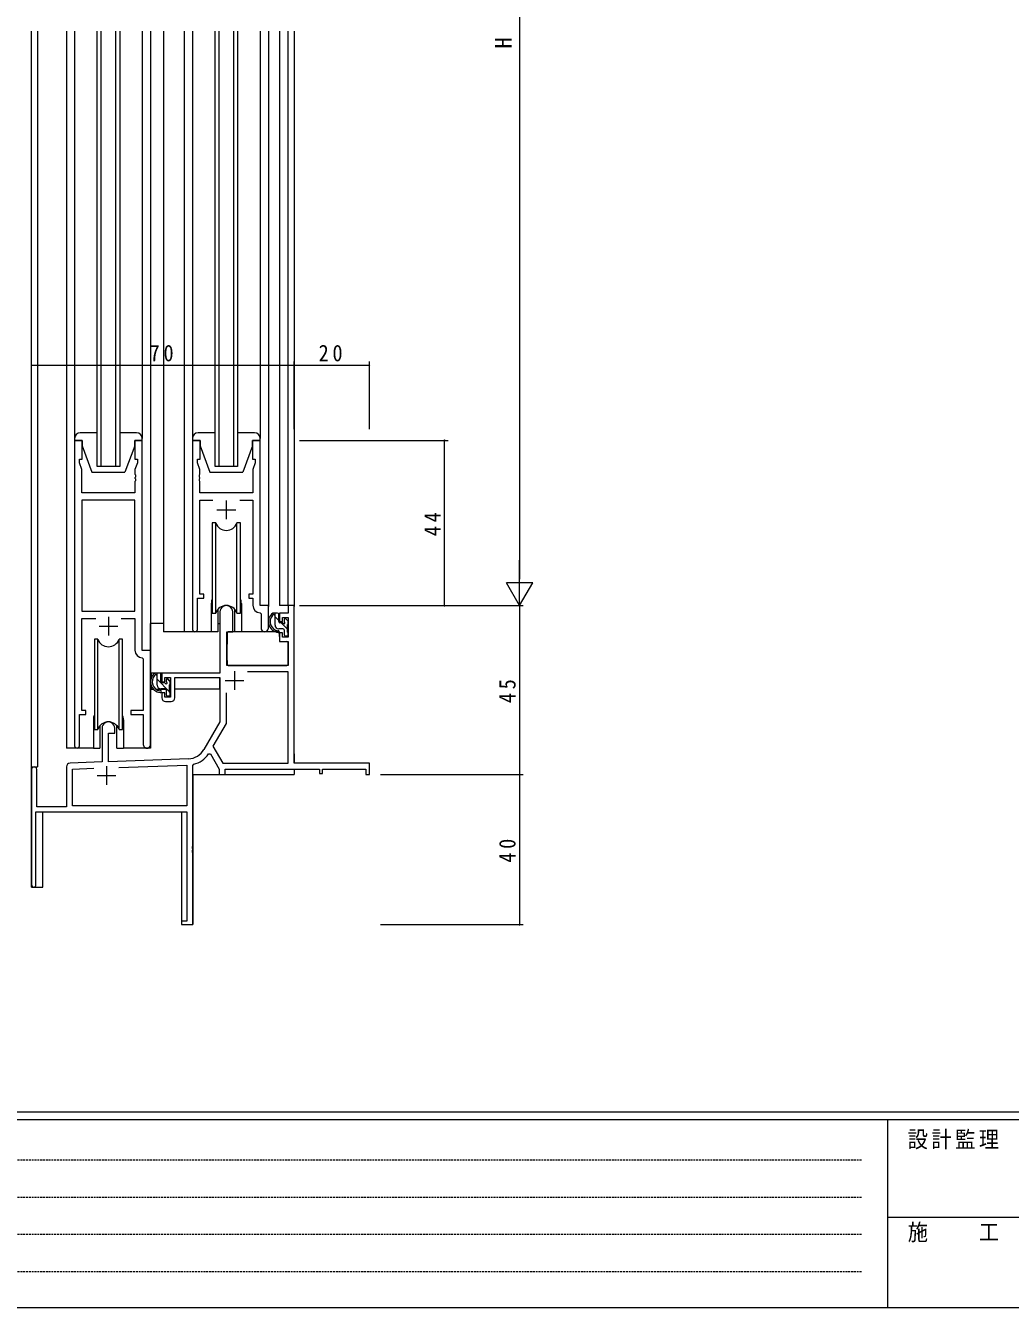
# Model space of a CAD drawing. Units: millimetres, scale not verified. Extents: x -567 to 567, y -403 to 403.
# Drawn here: x -424.3 to -162, y -403 to -61.5 of the extents above; entities that cross this region are included whole.
import ezdxf
from ezdxf.enums import TextEntityAlignment as Align

# ---------------------------------------------------------------- set-up
doc = ezdxf.new("R2010")
doc.units = ezdxf.units.MM
doc.header["$LTSCALE"] = 2
doc.linetypes.add('USER1', pattern=[0.375, 0.25, -0.125])
for name, color, linetype, lineweight in [('0-1_YKK_ZWAK', 7, 'Continuous', 18), ('0-3_YKK_11', 7, 'Continuous', 18), ('0-4_YKK_12', 2, 'Continuous', 18), ('0-5_YKK_13', 4, 'Continuous', 18), ('0-6_YKK_D', 6, 'Continuous', 18)]:
    doc.layers.add(name, color=color, linetype=linetype, lineweight=lineweight)
doc.styles.add('ＭＳ ゴシック', font='')
doc.styles.get('ＭＳ ゴシック').set_extended_font_data('MS Gothic')

msp = doc.modelspace()

# ---------------------------------------------------------------- linework, layer by layer
at = {"layer": '0-1_YKK_ZWAK'}
for p, q in [((537.274, -350.982), (-562.726, -350.982)), ((483.274, -352.982), (-562.726, -352.982)), ((-194.726, -352.982), (-194.726, -402.982)), ((-194.726, -378.981), (-10.726, -378.981)), ((-562.726, -402.982), (483.274, -402.982))]:
    msp.add_line(p, q, dxfattribs=at)
at = {"layer": '0-1_YKK_ZWAK', "linetype": 'USER1'}
for p, q in [((-556.157, -363.714), (-201.596, -363.714)), ((-556.157, -373.612), (-201.596, -373.612)), ((-556.157, -383.51), (-201.596, -383.51)), ((-556.157, -393.408), (-201.596, -393.408))]:
    msp.add_line(p, q, dxfattribs=at)
at = {"layer": '0-3_YKK_11'}
for p, q in [((-411.226, -171.982), (-411.226, -253.332)), ((-409.226, -171.982), (-411.226, -171.982)), ((-409.226, -176.982), (-409.226, -171.982)), ((-395.226, -171.982), (-395.226, -176.982)), ((-393.226, -171.982), (-395.226, -171.982)), ((-393.226, -227.982), (-393.226, -171.982)), ((-379.826, -171.982), (-379.826, -222.332)), ((-377.826, -171.982), (-379.826, -171.982)), ((-377.826, -176.982), (-377.826, -171.982)), ((-363.826, -171.982), (-363.826, -176.982)), ((-361.826, -171.982), (-363.826, -171.982)), ((-361.826, -215.982), (-361.826, -171.982)), ((-409.926, -176.982), (-409.226, -176.982)), ((-409.926, -177.982), (-409.926, -176.982)), ((-395.226, -176.982), (-394.526, -176.982)), ((-394.526, -176.982), (-394.526, -177.982)), ((-378.526, -176.982), (-377.826, -176.982)), ((-378.526, -177.982), (-378.526, -176.982)), ((-363.826, -176.982), (-363.126, -176.982)), ((-363.126, -176.982), (-363.126, -177.982)), ((-409.296, -179.713), (-409.926, -177.982)), ((-409.296, -185.982), (-409.296, -179.713)), ((-394.526, -177.982), (-395.156, -179.713)), ((-395.156, -179.713), (-395.156, -181.024)), ((-377.896, -179.713), (-378.526, -177.982)), ((-377.896, -181.024), (-377.896, -179.713)), ((-363.126, -177.982), (-363.756, -179.713)), ((-363.756, -179.713), (-363.756, -185.982)), ((-395.156, -181.024), (-395.036, -181.207)), ((-395.036, -181.757), (-395.156, -181.941)), ((-395.156, -181.941), (-395.156, -182.024)), ((-395.156, -182.024), (-395.036, -182.207)), ((-395.036, -182.757), (-395.156, -182.941)), ((-395.156, -182.941), (-395.156, -185.982)), ((-395.036, -181.207), (-395.036, -181.757)), ((-395.036, -182.207), (-395.036, -182.757)), ((-378.016, -181.207), (-377.896, -181.024)), ((-378.016, -181.757), (-378.016, -181.207)), ((-377.896, -181.941), (-378.016, -181.757)), ((-378.016, -182.207), (-377.896, -182.024)), ((-378.016, -182.757), (-378.016, -182.207)), ((-377.896, -182.941), (-378.016, -182.757)), ((-377.896, -182.024), (-377.896, -181.941)), ((-377.896, -185.982), (-377.896, -182.941)), ((-395.156, -185.982), (-409.296, -185.982)), ((-363.756, -185.982), (-377.896, -185.982)), ((-409.296, -187.912), (-409.296, -217.482)), ((-395.156, -187.912), (-409.296, -187.912)), ((-409.296, -187.912), (-409.296, -217.482)), ((-395.156, -217.482), (-395.156, -187.912)), ((-377.896, -187.912), (-374.413, -187.912)), ((-377.896, -212.982), (-377.896, -187.912)), ((-373.326, -190.482), (-368.326, -190.482)), ((-370.826, -187.982), (-370.826, -192.982)), ((-367.239, -187.912), (-363.756, -187.912)), ((-363.756, -187.912), (-363.756, -212.982)), ((-378.526, -213.982), (-376.826, -213.982)), ((-378.526, -222.332), (-378.526, -213.982)), ((-376.826, -212.982), (-377.896, -212.982)), ((-376.826, -213.982), (-376.826, -212.982)), ((-364.826, -212.982), (-364.826, -213.982)), ((-363.756, -212.982), (-364.826, -212.982)), ((-364.826, -213.982), (-363.756, -213.982)), ((-363.756, -213.982), (-363.756, -215.912)), ((-409.296, -217.482), (-395.156, -217.482)), ((-372.526, -217.682), (-372.526, -233.982)), ((-369.126, -222.982), (-369.126, -217.682)), ((-361.843, -217.911), (-361.556, -218.21)), ((-359.626, -215.982), (-361.826, -215.982)), ((-361.556, -218.21), (-361.556, -222.017)), ((-359.626, -222.017), (-359.626, -215.982)), ((-356.626, -217.982), (-356.626, -220.282)), ((-354.356, -217.982), (-356.626, -217.982)), ((-354.356, -215.982), (-354.356, -217.982)), ((-352.726, -215.982), (-354.356, -215.982)), ((-352.726, -257.982), (-352.726, -215.982)), ((-409.296, -219.412), (-405.576, -219.412)), ((-409.296, -243.982), (-409.296, -219.412)), ((-404.726, -221.482), (-399.726, -221.482)), ((-402.226, -218.982), (-402.226, -223.982)), ((-398.876, -219.412), (-395.156, -219.412)), ((-395.156, -219.412), (-395.156, -227.912)), ((-356.626, -220.282), (-355.826, -220.282)), ((-355.826, -219.182), (-354.356, -219.182)), ((-355.826, -220.282), (-355.826, -219.182)), ((-354.356, -219.182), (-354.356, -224.382)), ((-370.726, -222.982), (-369.126, -222.982)), ((-370.726, -231.982), (-370.726, -222.982)), ((-356.626, -223.282), (-356.626, -225.582)), ((-355.826, -223.282), (-356.626, -223.282)), ((-355.826, -224.382), (-355.826, -223.282)), ((-354.356, -224.382), (-355.826, -224.382)), ((-391.026, -227.982), (-393.226, -227.982)), ((-391.026, -253.017), (-391.026, -227.982)), ((-356.626, -225.582), (-354.356, -225.582)), ((-354.356, -225.582), (-354.356, -231.982)), ((-393.243, -229.911), (-392.956, -230.21)), ((-392.956, -230.21), (-392.956, -243.982)), ((-354.356, -231.982), (-370.726, -231.982)), ((-388.026, -233.982), (-388.026, -236.282)), ((-372.526, -233.982), (-388.026, -233.982)), ((-387.226, -235.182), (-385.726, -235.182)), ((-387.226, -236.282), (-387.226, -235.182)), ((-385.726, -235.182), (-385.726, -240.382)), ((-384.526, -235.182), (-372.526, -235.182)), ((-384.526, -240.582), (-384.526, -235.182)), ((-372.526, -235.182), (-372.526, -246.982)), ((-368.626, -233.482), (-368.626, -238.482)), ((-354.356, -233.612), (-365.213, -233.612)), ((-354.356, -257.982), (-354.356, -233.612)), ((-388.026, -236.282), (-387.226, -236.282)), ((-371.126, -235.982), (-366.126, -235.982)), ((-388.026, -239.282), (-388.026, -240.582)), ((-387.226, -239.282), (-388.026, -239.282)), ((-387.226, -240.382), (-387.226, -239.282)), ((-385.726, -240.382), (-387.226, -240.382)), ((-387.026, -241.582), (-385.526, -241.582)), ((-370.896, -239.284), (-370.896, -247.419)), ((-370.896, -239.284), (-370.896, -247.419)), ((-409.926, -244.982), (-408.226, -244.982)), ((-409.926, -253.332), (-409.926, -244.982)), ((-408.226, -243.982), (-409.296, -243.982)), ((-408.226, -244.982), (-408.226, -243.982)), ((-396.226, -243.982), (-396.226, -244.982)), ((-392.956, -243.982), (-396.226, -243.982)), ((-396.226, -244.982), (-392.956, -244.982)), ((-392.956, -244.982), (-392.956, -253.017)), ((-403.926, -248.682), (-403.926, -257.651)), ((-400.526, -249.982), (-400.526, -248.682)), ((-372.526, -246.982), (-376.78, -254.351)), ((-370.896, -247.419), (-374.39, -253.471)), ((-402.226, -249.982), (-400.526, -249.982)), ((-402.226, -257.591), (-402.226, -249.982)), ((-375.589, -255.521), (-375.079, -255.537)), ((-375.079, -255.537), (-372.726, -259.612)), ((-374.39, -253.471), (-371.785, -257.982)), ((-413.426, -258.948), (-413.426, -269.582)), ((-403.926, -257.651), (-412.461, -257.949)), ((-411.796, -259.556), (-406.159, -259.36)), ((-402.726, -258.782), (-402.726, -263.782)), ((-380.936, -256.848), (-402.226, -257.591)), ((-399.436, -259.125), (-381.356, -258.493)), ((-399.436, -259.125), (-381.356, -258.493)), ((-381.356, -258.493), (-381.356, -269.352)), ((-379.726, -258.573), (-379.499, -258.282)), ((-379.726, -280.024), (-379.726, -258.573)), ((-371.785, -257.982), (-354.356, -257.982)), ((-332.726, -257.982), (-352.726, -257.982)), ((-332.726, -260.982), (-332.726, -257.982)), ((-422.726, -259.682), (-422.726, -290.382)), ((-421.326, -269.582), (-421.326, -259.682)), ((-411.796, -269.352), (-411.796, -259.556)), ((-405.226, -261.282), (-400.226, -261.282)), ((-372.726, -259.612), (-372.726, -260.982)), ((-372.726, -260.982), (-371.096, -260.982)), ((-371.096, -259.612), (-346.026, -259.612)), ((-371.096, -260.982), (-371.096, -259.612)), ((-346.026, -259.612), (-346.026, -260.782)), ((-346.026, -260.782), (-345.226, -260.782)), ((-345.226, -259.612), (-333.626, -259.612)), ((-345.226, -260.782), (-345.226, -259.612)), ((-333.626, -259.612), (-333.626, -260.982)), ((-333.626, -260.982), (-332.726, -260.982)), ((-413.426, -269.582), (-421.326, -269.582)), ((-381.356, -269.352), (-411.796, -269.352)), ((-421.526, -270.982), (-381.356, -270.982)), ((-421.526, -290.382), (-421.526, -270.982)), ((-381.356, -270.982), (-381.356, -300.082)), ((-379.846, -280.207), (-379.726, -280.024)), ((-379.846, -280.757), (-379.846, -280.207)), ((-379.726, -280.941), (-379.846, -280.757)), ((-379.846, -281.207), (-379.726, -281.024)), ((-379.846, -281.757), (-379.846, -281.207)), ((-379.726, -281.941), (-379.846, -281.757)), ((-379.726, -281.024), (-379.726, -280.941)), ((-379.726, -300.982), (-379.726, -281.941)), ((-382.726, -300.082), (-382.726, -300.982)), ((-381.356, -300.082), (-382.726, -300.082)), ((-382.726, -300.982), (-379.726, -300.982))]:
    msp.add_line(p, q, dxfattribs=at)
for centre, radius, start, end in [((-370.826, -217.682), 1.7, 359.99999, 180.00001), ((-361.756, -215.912), 2, 180, 267.50807), ((-379.176, -222.332), 0.65, 179.99999, 0.00001), ((-360.591, -222.017), 0.965, 179.99999, 0.00001), ((-393.156, -227.912), 2, 180, 267.50807), ((-387.026, -240.582), 1, 180.00001, 269.99999), ((-385.526, -240.582), 1, 270.00001, 359.99999), ((-402.226, -248.682), 1.7, 359.99999, 180.00001), ((-410.576, -253.332), 0.65, 179.99999, 0.00001), ((-391.991, -253.017), 0.965, 179.99999, 0.00001), ((-381.11, -251.851), 5, 272, 330), ((-381.11, -251.851), 6.63, 284.06642, 326.39018), ((-422.026, -259.682), 0.7, 359.99999, 180.00001), ((-412.426, -258.948), 1, 91.99998, 180), ((-422.126, -290.382), 0.6, 179.99999, 0.00001)]:
    msp.add_arc(centre, radius, start, end, dxfattribs=at)
at = {"layer": '0-4_YKK_12'}
for p, q in [((-422.726, -290.982), (-422.726, -62.982)), ((-421.096, -62.982), (-421.096, -258.982)), ((-413.426, -62.982), (-413.426, -253.982)), ((-405.226, -178.982), (-405.226, -62.982)), ((-404.226, -62.982), (-404.226, -178.982)), ((-400.226, -178.982), (-400.226, -62.982)), ((-399.226, -62.982), (-399.226, -178.982)), ((-391.026, -62.982), (-391.026, -253.982)), ((-387.526, -62.982), (-387.526, -222.982)), ((-382.026, -62.982), (-382.026, -222.982)), ((-373.826, -178.982), (-373.826, -62.982)), ((-372.826, -62.982), (-372.826, -178.982)), ((-368.826, -178.982), (-368.826, -62.982)), ((-367.826, -62.982), (-367.826, -178.982)), ((-359.626, -62.982), (-359.626, -216.282)), ((-356.626, -62.982), (-356.626, -215.982)), ((-354.356, -215.982), (-354.356, -62.982)), ((-352.726, -62.982), (-352.726, -216.282)), ((-399.226, -178.982), (-405.226, -178.982)), ((-367.826, -178.982), (-373.826, -178.982)), ((-374.826, -215.482), (-374.826, -222.982)), ((-366.826, -215.482), (-366.826, -222.982)), ((-359.626, -216.282), (-359.626, -215.982)), ((-352.726, -215.982), (-356.626, -215.982)), ((-374.826, -222.982), (-387.526, -222.982)), ((-360.599, -222.982), (-366.826, -222.982)), ((-406.226, -246.482), (-406.226, -253.982)), ((-398.226, -246.482), (-398.226, -253.982)), ((-406.226, -253.982), (-413.426, -253.982)), ((-391.026, -253.982), (-398.226, -253.982)), ((-352.726, -255.482), (-352.726, -257.682)), ((-422.726, -258.982), (-421.096, -258.982)), ((-379.726, -260.982), (-379.726, -300.982)), ((-379.726, -260.982), (-352.726, -260.982)), ((-352.726, -259.612), (-352.726, -260.982)), ((-419.726, -290.982), (-419.726, -270.982)), ((-422.726, -290.982), (-419.726, -290.982))]:
    msp.add_line(p, q, dxfattribs=at)
msp.add_lwpolyline([(-382.726, -270.982), (-382.726, -300.982), (-379.726, -300.982)], dxfattribs=at)
for centre, start, end in [((-370.826, -215.482), 159.63586, 180), ((-370.826, -215.482), 0, 20.36414), ((-402.226, -246.482), 159.63586, 180), ((-402.226, -246.482), 0, 20.36414)]:
    msp.add_arc(centre, 4, start, end, dxfattribs=at)
at = {"layer": '0-5_YKK_13'}
for p, q in [((-411.226, -62.982), (-411.226, -171.482)), ((-393.226, -62.982), (-393.226, -171.482)), ((-379.826, -62.982), (-379.826, -171.482)), ((-361.826, -62.982), (-361.826, -171.482)), ((-405.226, -169.982), (-409.726, -169.982)), ((-394.726, -169.982), (-399.226, -169.982)), ((-373.826, -169.982), (-378.326, -169.982)), ((-363.326, -169.982), (-367.826, -169.982)), ((-411.226, -171.482), (-411.226, -171.982)), ((-411.226, -171.982), (-409.226, -171.982)), ((-409.226, -171.982), (-409.226, -173.482)), ((-409.226, -173.482), (-406.626, -180.482)), ((-395.226, -173.482), (-397.826, -180.482)), ((-395.226, -171.982), (-393.226, -171.982)), ((-395.226, -173.482), (-395.226, -171.982)), ((-393.226, -171.982), (-393.226, -171.482)), ((-379.826, -171.482), (-379.826, -171.982)), ((-379.826, -171.982), (-377.826, -171.982)), ((-377.826, -171.982), (-377.826, -173.482)), ((-377.826, -173.482), (-375.226, -180.482)), ((-363.826, -173.482), (-366.426, -180.482)), ((-363.826, -171.982), (-361.826, -171.982)), ((-363.826, -173.482), (-363.826, -171.982)), ((-361.826, -171.982), (-361.826, -171.482)), ((-406.626, -180.482), (-397.826, -180.482)), ((-375.226, -180.482), (-366.426, -180.482)), ((-373.654, -193.982), (-374.576, -193.982)), ((-374.576, -193.982), (-374.576, -217.982)), ((-373.654, -217.982), (-373.654, -193.982)), ((-367.998, -217.982), (-367.998, -193.982)), ((-367.076, -193.982), (-367.998, -193.982)), ((-367.076, -217.982), (-367.076, -193.982)), ((-374.576, -217.982), (-373.654, -217.982)), ((-373.076, -216.998), (-373.076, -222.982)), ((-368.576, -222.982), (-368.576, -216.998)), ((-367.998, -217.982), (-367.076, -217.982)), ((-357.156, -217.982), (-358.456, -217.982)), ((-357.856, -221.182), (-357.856, -217.982)), ((-356.856, -220.282), (-356.856, -218.282)), ((-387.526, -220.782), (-391.022, -220.782)), ((-391.022, -233.982), (-391.022, -220.782)), ((-373.076, -220.782), (-372.526, -220.782)), ((-356.856, -219.955), (-357.856, -218.955)), ((-355.917, -220.582), (-356.556, -220.582)), ((-354.556, -222.255), (-356.229, -220.582)), ((-355.456, -219.782), (-355.456, -220.121)), ((-354.444, -220.07), (-354.944, -219.57)), ((-354.556, -223.082), (-354.556, -221.082)), ((-354.356, -220.882), (-354.356, -220.282)), ((-405.054, -224.982), (-405.976, -224.982)), ((-405.976, -224.982), (-405.976, -248.982)), ((-405.054, -248.982), (-405.054, -224.982)), ((-399.398, -248.982), (-399.398, -224.982)), ((-398.476, -224.982), (-399.398, -224.982)), ((-398.476, -248.982), (-398.476, -224.982)), ((-373.076, -222.982), (-374.826, -222.982)), ((-370.602, -223.28), (-370.656, -229.482)), ((-356.724, -222.982), (-370.302, -222.982)), ((-366.826, -222.982), (-368.576, -222.982)), ((-355.756, -222.182), (-356.856, -222.182)), ((-356.724, -222.982), (-356.656, -225.582)), ((-355.456, -222.482), (-355.456, -223.782)), ((-355.156, -224.082), (-354.656, -224.082)), ((-354.356, -223.782), (-354.356, -223.282)), ((-370.621, -225.482), (-370.726, -225.482)), ((-356.656, -225.582), (-354.687, -225.582)), ((-354.356, -229.482), (-354.387, -225.88)), ((-370.726, -230.412), (-370.647, -230.491)), ((-370.656, -229.482), (-370.637, -231.685)), ((-370.337, -231.982), (-354.675, -231.982)), ((-354.375, -231.685), (-354.356, -229.482)), ((-372.826, -233.982), (-391.022, -233.982)), ((-390.822, -233.982), (-390.822, -235.234)), ((-388.556, -233.982), (-389.856, -233.982)), ((-389.256, -237.182), (-389.256, -233.982)), ((-388.256, -236.282), (-388.256, -234.282)), ((-385.756, -236.31), (-386.582, -235.484)), ((-385.844, -236.07), (-386.344, -235.57)), ((-372.622, -235.263), (-372.622, -238.282)), ((-390.822, -237.372), (-390.822, -238.282)), ((-390.822, -238.282), (-390.241, -238.282)), ((-389.545, -238.282), (-386.932, -238.282)), ((-385.956, -238.938), (-389.256, -235.638)), ((-387.156, -238.182), (-388.256, -238.182)), ((-387.317, -236.582), (-387.956, -236.582)), ((-386.856, -235.782), (-386.856, -236.121)), ((-386.856, -238.482), (-386.856, -239.782)), ((-385.956, -239.082), (-385.956, -237.082)), ((-385.956, -238.282), (-385.726, -238.282)), ((-385.756, -236.882), (-385.756, -236.282)), ((-372.622, -238.282), (-384.526, -238.282)), ((-386.556, -240.082), (-386.056, -240.082)), ((-385.756, -239.782), (-385.756, -239.282)), ((-405.976, -248.982), (-405.054, -248.982)), ((-404.476, -247.998), (-404.476, -253.982)), ((-399.976, -253.982), (-399.976, -247.998)), ((-399.398, -248.982), (-398.476, -248.982)), ((-406.226, -253.982), (-404.476, -253.982)), ((-399.976, -253.982), (-398.226, -253.982))]:
    msp.add_line(p, q, dxfattribs=at)
for centre, radius, start, end in [((-409.726, -171.482), 1.5, 90, 180), ((-394.726, -171.482), 1.5, 0, 90), ((-378.326, -171.482), 1.5, 90, 180), ((-363.326, -171.482), 1.5, 0, 90), ((-370.826, -192.982), 3, 199.4715, 340.5285), ((-370.826, -218.982), 3, 19.47123, 160.52878), ((-356.742, -220.303), 2.885, 126.45193, 263.90389), ((-358.716, -218.387), 0.3, 301.6219, 336.95039), ((-358.256, -218.582), 0.2, 36.8699, 156.95039), ((-357.856, -218.282), 0.3, 216.8699, 270), ((-357.156, -218.282), 0.3, 0, 90), ((-356.656, -220.269), 2.504, 139.45806, 259.25217), ((-356.856, -221.182), 1, 180, 270), ((-356.556, -220.282), 0.3, 180, 270), ((-355.917, -220.882), 0.3, 33.05573, 90), ((-355.456, -220.582), 0.25, 213.05573, 56.94427), ((-355.156, -219.782), 0.3, 45, 180), ((-355.156, -220.121), 0.3, 180, 236.94427), ((-354.556, -220.882), 0.2, 270, 0), ((-354.656, -220.282), 0.3, 0, 45), ((-402.226, -223.982), 3, 199.4715, 340.5285), ((-370.302, -223.282), 0.3, 90, 179.5), ((-356.978, -222.932), 0.25, 253.6388, 125.58162), ((-355.756, -222.482), 0.3, 0, 90), ((-355.156, -223.782), 0.3, 180, 270), ((-354.656, -223.782), 0.3, 270, 0), ((-354.556, -223.282), 0.2, 0, 90), ((-354.687, -225.882), 0.3, 0.5, 90), ((-370.337, -231.682), 0.3, 180.5, 270), ((-354.675, -231.682), 0.3, 270, 359.5), ((-388.142, -236.303), 2.885, 126.45193, 263.90389), ((-388.056, -236.269), 2.504, 139.45806, 259.25217), ((-390.116, -234.387), 0.3, 301.6219, 336.95039), ((-389.656, -234.582), 0.2, 36.8699, 156.95039), ((-389.256, -234.282), 0.3, 216.8699, 270), ((-388.556, -234.282), 0.3, 0, 90), ((-386.556, -235.782), 0.3, 45, 180), ((-388.256, -237.182), 1, 180, 270), ((-388.378, -238.932), 0.25, 253.6388, 125.58162), ((-387.956, -236.282), 0.3, 180, 270), ((-387.317, -236.882), 0.3, 33.05573, 90), ((-387.156, -238.482), 0.3, 0, 90), ((-386.856, -236.582), 0.25, 213.05573, 56.94427), ((-386.556, -236.121), 0.3, 180, 236.94427), ((-385.956, -236.882), 0.2, 270, 0), ((-386.056, -236.282), 0.3, 0, 45), ((-386.556, -239.782), 0.3, 180, 270), ((-386.056, -239.782), 0.3, 270, 0), ((-385.956, -239.282), 0.2, 0, 90), ((-402.226, -249.982), 3, 19.47123, 160.52878)]:
    msp.add_arc(centre, radius, start, end, dxfattribs=at)
at = {"layer": '0-6_YKK_D'}
for p, q in [((-292.726, 77.018), (-292.726, -208.982)), ((-422.726, -168.982), (-422.726, -150.982)), ((-422.726, -151.982), (-352.726, -151.982)), ((-352.726, -168.982), (-352.726, -150.982)), ((-352.726, -168.982), (-352.726, -150.982)), ((-352.726, -151.982), (-332.726, -151.982)), ((-332.726, -168.982), (-332.726, -150.982)), ((-351.356, -171.982), (-311.726, -171.982)), ((-312.726, -215.982), (-312.726, -171.982)), ((-292.726, -215.982), (-292.726, -203.858)), ((-289.226, -209.92), (-296.226, -209.92)), ((-292.726, -215.982), (-296.226, -209.92)), ((-292.726, -215.982), (-289.226, -209.92)), ((-351.356, -215.982), (-311.726, -215.982)), ((-351.356, -215.982), (-291.726, -215.982)), ((-329.726, -215.982), (-291.726, -215.982)), ((-292.726, -215.982), (-292.726, -260.982)), ((-329.726, -260.982), (-291.726, -260.982)), ((-329.726, -260.982), (-291.726, -260.982)), ((-292.726, -260.982), (-292.726, -300.982)), ((-329.726, -300.982), (-291.726, -300.982))]:
    msp.add_line(p, q, dxfattribs=at)
for centre, start, end in [((-422.726, -151.982), 0, 180), ((-422.726, -151.982), 180, 0), ((-352.726, -151.982), 0, 180), ((-352.726, -151.982), 0, 180), ((-352.726, -151.982), 180, 0), ((-352.726, -151.982), 180, 0), ((-332.726, -151.982), 0, 180), ((-332.726, -151.982), 180, 0), ((-312.726, -171.982), 90, 270), ((-312.726, -171.982), 270, 90), ((-312.726, -215.982), 90, 270), ((-312.726, -215.982), 270, 90), ((-292.726, -260.982), 90, 270), ((-292.726, -260.982), 90, 270), ((-292.726, -260.982), 270, 90), ((-292.726, -260.982), 270, 90), ((-292.726, -300.982), 90, 270), ((-292.726, -300.982), 270, 90)]:
    msp.add_arc(centre, 0.106, start, end, dxfattribs=at)

# ---------------------------------------------------------------- texts
at = {"layer": '0-1_YKK_ZWAK', "char_height": 4.399, "attachment_point": 7, "style": 'ＭＳ ゴシック'}
for s, insert in [('\\T1.17;\\W0.9;設計監理', (-189.341, -360.886)), ('\\T1.17;\\W0.9;施\u3000\u3000工', (-189.341, -385.631))]:
    msp.add_mtext(s, dxfattribs=dict(at, insert=insert))
at = {"layer": '0-6_YKK_D', "color": 7, "style": 'ＭＳ ゴシック'}
msp.add_text('H', height=4.399, rotation=90, dxfattribs=at).set_placement((-293.526, -67.582), align=Align.BOTTOM_LEFT)
at = {"layer": '0-6_YKK_D', "color": 7, "char_height": 4.399, "attachment_point": 7, "style": 'ＭＳ ゴシック'}
for s, insert in [('\\T1.37;\\W0.9;70', (-391.246, -150.982)), ('\\T1.37;\\W0.9;20', (-346.246, -150.982))]:
    msp.add_mtext(s, dxfattribs=dict(at, insert=insert))
at = {"layer": '0-6_YKK_D', "color": 7, "char_height": 4.399, "attachment_point": 7, "rotation": 90, "style": 'ＭＳ ゴシック'}
for s, insert in [('\\T1.37;\\W0.9;44', (-313.726, -197.502)), ('\\T1.37;\\W0.9;45', (-293.726, -242.002)), ('\\T1.37;\\W0.9;40', (-293.726, -284.502))]:
    msp.add_mtext(s, dxfattribs=dict(at, insert=insert))

doc.saveas('drawing.dxf')
